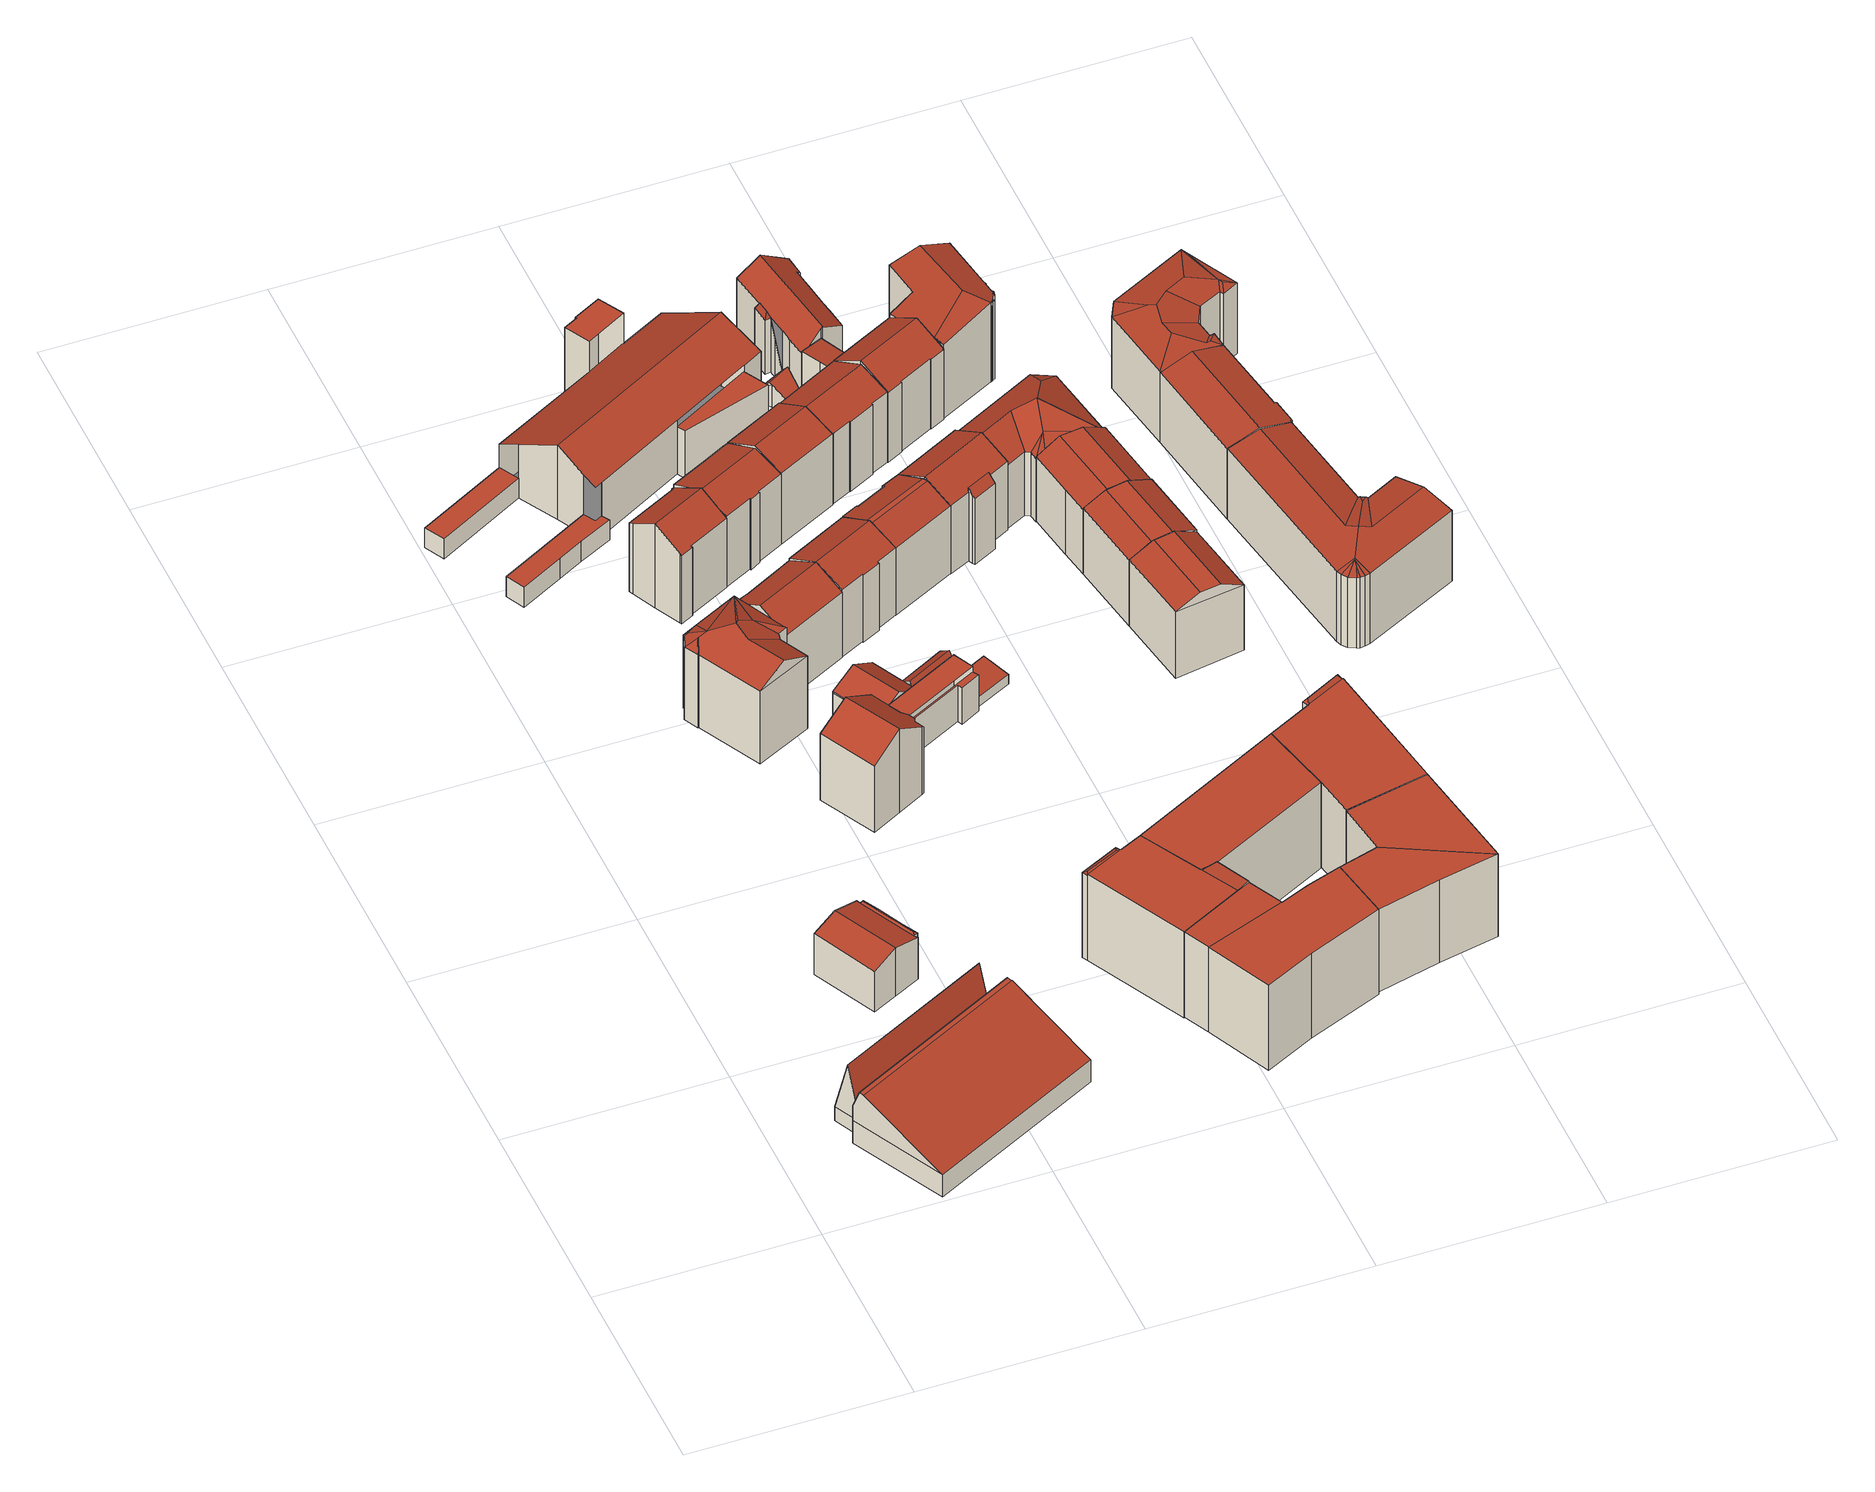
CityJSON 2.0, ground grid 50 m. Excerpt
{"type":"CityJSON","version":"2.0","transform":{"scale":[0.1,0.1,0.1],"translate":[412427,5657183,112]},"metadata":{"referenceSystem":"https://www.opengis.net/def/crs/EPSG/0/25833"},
"CityObjects":{
"building1":{"type":"Building","attributes":{"Dachtyp_tdc":"tdcFreeFormRoof","Gemeindeschluessel":14612000,"Dachneigung":75.67,"QualitaetDacherkennung":7,"Geometrietyp2DReferenz":"3000","measuredHeight":17.47,"function":"31001_3211","roofType":"5000"},"geometry":[{"type":"Solid","lod":"2","boundaries":[[[[0,1,2]],[[3,0,2,4]],[[3,4,5]],[[0,3,5,1]],[[6,7,8,9]],[[5,4,7,6]],[[4,2,8,7]],[[2,1,9,8]],[[1,5,6,9]]]],"semantics":{"surfaces":[{"type":"WallSurface"},{"type":"RoofSurface"},{"type":"GroundSurface"}],"values":[[0,1,0,1,2,0,0,0,0]]}}]},
"building2":{"type":"Building","attributes":{"Dachtyp_tdc":"tdcCutGableRoof","Gemeindeschluessel":14612000,"Dachneigung":22.42,"QualitaetDacherkennung":6,"Geometrietyp2DReferenz":"3000","measuredHeight":14.84,"function":"31001_3211","roofType":"9999"},"geometry":[{"type":"Solid","lod":"2","boundaries":[[[[10,11,12,13]],[[11,14,15,12]],[[14,16,17,15]],[[16,18,19,17]],[[18,20,21,19]],[[20,22,23,21]],[[22,10,13,23]],[[22,24,25,10]],[[26,27,28,29,30,31,32]],[[33,25,24,34,32,31]],[[11,30,29,14]],[[10,25,33,31,30,11]],[[14,29,28,16]],[[16,28,27,18]],[[18,27,26,20]],[[20,26,32,34,24,22]],[[13,12,15,17,19,21,23]]]],"semantics":{"surfaces":[{"type":"WallSurface"},{"type":"RoofSurface"},{"type":"GroundSurface"}],"values":[[0,0,0,0,0,0,0,1,1,1,0,0,0,0,0,0,2]]}}]},
"building3":{"type":"Building","attributes":{"Gemeindeschluessel":14612000,"Geometrietyp2DReferenz":"3000","function":"31001_9998","roofType":"9999"},"children":["building3-1","building3-2","building3-3"]},
"building3-1":{"type":"BuildingPart","attributes":{"Dachtyp_tdc":"tdcFreeFormRoof","Dachneigung":65.72,"QualitaetDacherkennung":31,"Geometrietyp2DReferenz":"3000","measuredHeight":9.68,"roofType":"5000"},"parents":["building3"],"geometry":[{"type":"MultiSurface","lod":"2","boundaries":[[[35,36,37,38]],[[36,39,40,37]],[[39,41,42,40]],[[41,43,44,42]],[[36,35,43,45]],[[43,41,45]],[[41,39,36,45]],[[44,38,37,40,42]]],"semantics":{"surfaces":[{"type":"WallSurface"},{"type":"RoofSurface"},{"type":"GroundSurface"}],"values":[0,0,0,0,1,1,1,2]}}]},
"building3-2":{"type":"BuildingPart","attributes":{"Dachtyp_tdc":"tdcFreeFormRoof","Dachneigung":43.24,"QualitaetDacherkennung":21,"Geometrietyp2DReferenz":"3000","measuredHeight":11.84,"roofType":"5000"},"parents":["building3"],"geometry":[{"type":"MultiSurface","lod":"2","boundaries":[[[46,44,43]],[[46,47,48,44]],[[47,49,50,48]],[[51,52,53,54]],[[52,55,38,53]],[[55,35,38]],[[52,51,56]],[[51,49,57,56]],[[49,47,57]],[[47,46,55,52,56,57]],[[44,48,50,54,53,38]]],"semantics":{"surfaces":[{"type":"WallSurface"},{"type":"RoofSurface"},{"type":"GroundSurface"}],"values":[0,0,0,0,0,0,1,1,1,1,2]}}]},
"building3-3":{"type":"BuildingPart","attributes":{"Dachtyp_tdc":"tdcGableRoof","Dachneigung":15.07,"QualitaetDacherkennung":24,"Geometrietyp2DReferenz":"3000","measuredHeight":13.14,"roofType":"3100"},"parents":["building3"],"geometry":[{"type":"MultiSurface","lod":"2","boundaries":[[[49,58,59,50]],[[58,60,61,59]],[[60,62,63,61]],[[62,64,65,63]],[[64,66,67,65]],[[66,68,69,67]],[[68,51,54,69]],[[66,64,62,60]],[[60,58,49,51,68,66]],[[50,59,61,63,65,67,69,54]]],"semantics":{"surfaces":[{"type":"WallSurface"},{"type":"RoofSurface"},{"type":"GroundSurface"}],"values":[0,0,0,0,0,0,0,1,1,2]}}]},
"building4":{"type":"Building","attributes":{"Dachtyp_tdc":"tdcFreeFormRoof","Gemeindeschluessel":14612000,"Dachneigung":26.67,"QualitaetDacherkennung":30,"Geometrietyp2DReferenz":"3000","measuredHeight":24.36,"function":"31001_9998","roofType":"5000"},"geometry":[{"type":"Solid","lod":"2","boundaries":[[[[70,71,72,73]],[[71,74,75,72]],[[74,76,77,75]],[[76,78,79,77]],[[78,80,81,79]],[[80,82,83,81]],[[82,84,85,83]],[[84,86,87,85]],[[86,88,89,87]],[[88,90,91,89]],[[90,92,93,91]],[[92,94,95,93]],[[94,96,97,95]],[[94,98,99]],[[94,100,98]],[[92,100,94]],[[92,101,100]],[[101,92,90]],[[101,90,88]],[[102,103,104,100,101,88,86]],[[102,86,84]],[[103,102,84,82]],[[104,103,82,80]],[[105,106,98,100,104,80,78]],[[105,78,76]],[[106,105,76,74]],[[107,99,98,106,74,71]],[[108,107,71,70]],[[94,107,108]],[[107,94,99]],[[97,109,73,72,75,77,79,81,83,85,87,89,91,93,95]],[[108,70,110]],[[96,108,110]],[[94,108,96]],[[96,110,109,97]],[[110,70,73,109]]]],"semantics":{"surfaces":[{"type":"WallSurface"},{"type":"RoofSurface"},{"type":"GroundSurface"}],"values":[[0,0,0,0,0,0,0,0,0,0,0,0,0,1,1,1,1,1,1,1,1,1,1,1,0,1,1,1,1,1,2,1,1,1,0,0]]}}]},
"building5":{"type":"Building","attributes":{"Dachtyp_tdc":"tdcGableRoof","Gemeindeschluessel":14612000,"Dachneigung":30.89,"QualitaetDacherkennung":75,"Geometrietyp2DReferenz":"3000","measuredHeight":23.15,"function":"31001_9998","roofType":"3100"},"geometry":[{"type":"Solid","lod":"2","boundaries":[[[[111,112,113,114]],[[112,115,116,113]],[[115,117,118,116]],[[117,119,120,118]],[[119,121,122,120]],[[121,123,124,122]],[[123,125,126,124]],[[125,127,128,126]],[[127,129,130,128]],[[129,131,132,130]],[[131,133,134,132]],[[133,111,114,134]],[[129,127,125,123,121,119,117]],[[117,115,112,111,133,131,129]],[[114,113,116,118,120,122,124,126,128,130,132,134]]]],"semantics":{"surfaces":[{"type":"WallSurface"},{"type":"RoofSurface"},{"type":"GroundSurface"}],"values":[[0,0,0,0,0,0,0,0,0,0,0,0,1,1,2]]}}]},
"building6":{"type":"Building","attributes":{"Gemeindeschluessel":14612000,"Geometrietyp2DReferenz":"3000","function":"31001_9998","roofType":"9999"},"children":["building6-1","building6-2","building6-3"]},
"building6-1":{"type":"BuildingPart","attributes":{"Dachtyp_tdc":"tdcPolyFlatRoof","Dachneigung":0,"QualitaetDacherkennung":60,"Geometrietyp2DReferenz":"3000","measuredHeight":11.49,"roofType":"1000"},"parents":["building6"],"geometry":[{"type":"MultiSurface","lod":"2","boundaries":[[[135,136,137,138]],[[136,139,140,137]],[[139,141,142,143,140]],[[144,145,146,147,148]],[[145,144,141,139,136,135]],[[138,137,140,143,147,146]]],"semantics":{"surfaces":[{"type":"WallSurface"},{"type":"RoofSurface"},{"type":"GroundSurface"}],"values":[0,0,0,0,1,2]}}]},
"building6-2":{"type":"BuildingPart","attributes":{"Dachtyp_tdc":"tdcGableRoof","Dachneigung":31.73,"QualitaetDacherkennung":62,"Geometrietyp2DReferenz":"3000","measuredHeight":22.86,"roofType":"3100"},"parents":["building6"],"geometry":[{"type":"MultiSurface","lod":"2","boundaries":[[[149,150,135,138,151]],[[152,153,154,146,145]],[[153,155,156,154]],[[155,157,158,156]],[[157,159,160,158]],[[159,161,162,160]],[[161,163,164,162]],[[163,165,166,164]],[[165,167,168,166]],[[167,169,170,168]],[[169,149,151,170]],[[165,163,161,159,157,155,153,152,150,149]],[[149,169,167,165]],[[151,138,146,154,156,158,160,162,164,166,168,170]]],"semantics":{"surfaces":[{"type":"WallSurface"},{"type":"RoofSurface"},{"type":"GroundSurface"}],"values":[0,0,0,0,0,0,0,0,0,0,0,1,1,2]}}]},
"building6-3":{"type":"BuildingPart","attributes":{"Dachtyp_tdc":"tdcPolyFlatRoof","Dachneigung":0,"QualitaetDacherkennung":7,"Geometrietyp2DReferenz":"3000","measuredHeight":9.96,"roofType":"1000"},"parents":["building6"],"geometry":[{"type":"MultiSurface","lod":"2","boundaries":[[[171,172,173,174]],[[172,148,147,173]],[[142,175,176,143]],[[175,177,178,176]],[[177,171,174,178]],[[177,175,142,148,172,171]],[[174,173,147,143,176,178]]],"semantics":{"surfaces":[{"type":"WallSurface"},{"type":"RoofSurface"},{"type":"GroundSurface"}],"values":[0,0,0,0,0,1,2]}}]},
"building7":{"type":"Building","attributes":{"Dachtyp_tdc":"tdcFreeFormRoof","Gemeindeschluessel":14612000,"Dachneigung":28.55,"QualitaetDacherkennung":81,"Geometrietyp2DReferenz":"3000","measuredHeight":21.68,"function":"31001_9998","roofType":"5000"},"geometry":[{"type":"Solid","lod":"2","boundaries":[[[[179,180,109,73]],[[180,181,97,109]],[[181,182,95,97]],[[182,183,184,95]],[[183,185,186,184]],[[185,187,188,186]],[[187,189,190,188]],[[189,191,192,190]],[[191,193,194,192]],[[193,179,73,194]],[[179,193,195,196,181,180]],[[191,189,187,185,183,182,196,195]],[[182,181,196]],[[193,191,195]],[[73,109,97,95,184,186,188,190,192,194]]]],"semantics":{"surfaces":[{"type":"WallSurface"},{"type":"RoofSurface"},{"type":"GroundSurface"}],"values":[[0,0,0,0,0,0,0,0,0,0,1,1,0,0,2]]}}]},
"building8":{"type":"Building","attributes":{"name":"Kleines Haus","Gemeindeschluessel":14612000,"Geometrietyp2DReferenz":"3000","function":"31001_3032","roofType":"9999"},"children":["building8-1","building8-2","building8-3","building8-4","building8-5"]},
"building8-1":{"type":"BuildingPart","attributes":{"Dachtyp_tdc":"tdcPolyFlatRoof","Dachneigung":0,"QualitaetDacherkennung":62,"Geometrietyp2DReferenz":"3000","measuredHeight":13.07,"roofType":"1000"},"parents":["building8"],"geometry":[{"type":"MultiSurface","lod":"2","boundaries":[[[197,198,199,200]],[[198,201,202,199]],[[201,203,204,202]],[[203,201,198,197,205]],[[206,200,199,202,204]]],"semantics":{"surfaces":[{"type":"WallSurface"},{"type":"RoofSurface"},{"type":"GroundSurface"}],"values":[0,0,0,1,2]}}]},
"building8-2":{"type":"BuildingPart","attributes":{"Dachtyp_tdc":"tdcPolyFlatRoof","Dachneigung":0,"QualitaetDacherkennung":24,"Geometrietyp2DReferenz":"3000","measuredHeight":20.27,"roofType":"1000"},"parents":["building8"],"geometry":[{"type":"MultiSurface","lod":"2","boundaries":[[[207,208,209]],[[210,211,212,213,214]],[[211,215,216,212]],[[215,217,218,216]],[[217,219,220,218]],[[219,207,209,220]],[[219,217,215,211,210,207]],[[209,213,212,216,218,220]]],"semantics":{"surfaces":[{"type":"WallSurface"},{"type":"RoofSurface"},{"type":"GroundSurface"}],"values":[0,0,0,0,0,0,1,2]}}]},
"building8-3":{"type":"BuildingPart","attributes":{"Dachtyp_tdc":"tdcGableRoof","Dachneigung":29.34,"QualitaetDacherkennung":44,"Geometrietyp2DReferenz":"3000","measuredHeight":20.35,"roofType":"3100"},"parents":["building8"],"geometry":[{"type":"MultiSurface","lod":"2","boundaries":[[[208,221,222,209]],[[221,223,224,222]],[[223,225,226,224]],[[225,227,228,226]],[[227,229,230,228]],[[229,231,197,200,230]],[[232,204,203]],[[232,233,234,204]],[[233,235,236,237,234]],[[238,239,240,241,242]],[[239,243,244,245,240]],[[246,214,213,247,248]],[[239,238,249,235,233,232,250,231,229,227,225]],[[225,223,221,208,214,246,243,239]],[[213,209,222,224,226,228,230,200,206,204,234,237,251,241,240,245,247]]],"semantics":{"surfaces":[{"type":"WallSurface"},{"type":"RoofSurface"},{"type":"GroundSurface"}],"values":[0,0,0,0,0,0,0,0,0,0,0,0,1,1,2]}}]},
"building8-4":{"type":"BuildingPart","attributes":{"Dachtyp_tdc":"tdcPolyFlatRoof","Dachneigung":0,"QualitaetDacherkennung":66,"Geometrietyp2DReferenz":"3000","measuredHeight":5.54,"roofType":"1000"},"parents":["building8"],"geometry":[{"type":"MultiSurface","lod":"2","boundaries":[[[252,242,241,253]],[[236,254,255,237]],[[254,256,257,255]],[[256,258,259,257]],[[258,260,261,259]],[[260,252,253,261]],[[260,258,256,254,236,262,242,252]],[[253,241,251,237,255,257,259,261]]],"semantics":{"surfaces":[{"type":"WallSurface"},{"type":"RoofSurface"},{"type":"GroundSurface"}],"values":[0,0,0,0,0,0,1,2]}}]},
"building8-5":{"type":"BuildingPart","attributes":{"Dachtyp_tdc":"tdcPolyFlatRoof","Dachneigung":0,"QualitaetDacherkennung":71,"Geometrietyp2DReferenz":"3000","measuredHeight":5.42,"roofType":"1000"},"parents":["building8"],"geometry":[{"type":"MultiSurface","lod":"2","boundaries":[[[244,263,264,245]],[[263,265,266,264]],[[265,248,247,266]],[[248,265,263,244]],[[245,264,266,247]]],"semantics":{"surfaces":[{"type":"WallSurface"},{"type":"RoofSurface"},{"type":"GroundSurface"}],"values":[0,0,0,1,2]}}]},
"building9":{"type":"Building","attributes":{"Gemeindeschluessel":14612000,"Geometrietyp2DReferenz":"3000","function":"31001_9998","roofType":"9999"},"children":["building9-1","building9-2","building9-3"]},
"building9-1":{"type":"BuildingPart","attributes":{"Dachtyp_tdc":"tdcPolyFlatRoof","Dachneigung":0,"QualitaetDacherkennung":53,"Geometrietyp2DReferenz":"3000","measuredHeight":23.61,"roofType":"1000"},"parents":["building9"],"geometry":[{"type":"MultiSurface","lod":"2","boundaries":[[[267,268,269,270,271]],[[272,273,274,275,276]],[[273,277,278,279,274]],[[280,267,271,281,282]],[[280,277,273,272,268,267]],[[271,270,275,274,279,281]]],"semantics":{"surfaces":[{"type":"WallSurface"},{"type":"RoofSurface"},{"type":"GroundSurface"}],"values":[0,0,0,0,1,2]}}]},
"building9-2":{"type":"BuildingPart","attributes":{"Dachtyp_tdc":"tdcFreeFormRoof","Dachneigung":12.56,"QualitaetDacherkennung":23,"Geometrietyp2DReferenz":"3000","measuredHeight":23.43,"roofType":"5000"},"parents":["building9"],"geometry":[{"type":"MultiSurface","lod":"2","boundaries":[[[278,283,284,279]],[[283,285,286,284]],[[285,282,281,286]],[[287,282,285]],[[288,287,285,283]],[[288,283,278]],[[287,288,278,282]],[[279,284,286,281]]],"semantics":{"surfaces":[{"type":"WallSurface"},{"type":"RoofSurface"},{"type":"GroundSurface"}],"values":[0,0,0,1,1,1,1,2]}}]},
"building9-3":{"type":"BuildingPart","attributes":{"Dachtyp_tdc":"tdcPolyFlatRoof","Dachneigung":7.86,"QualitaetDacherkennung":73,"Geometrietyp2DReferenz":"3000","measuredHeight":24,"roofType":"2100"},"parents":["building9"],"geometry":[{"type":"MultiSurface","lod":"2","boundaries":[[[289,276,275,290]],[[269,291,292,270]],[[291,289,290,292]],[[291,269,276,289]],[[290,275,270,292]]],"semantics":{"surfaces":[{"type":"WallSurface"},{"type":"RoofSurface"},{"type":"GroundSurface"}],"values":[0,0,0,1,2]}}]},
"building10":{"type":"Building","attributes":{"Gemeindeschluessel":14612000,"Geometrietyp2DReferenz":"3000","function":"31001_9998","roofType":"9999"},"children":["building10-1","building10-2"]},
"building10-1":{"type":"BuildingPart","attributes":{"Dachtyp_tdc":"tdcGableRoof","Dachneigung":26.83,"QualitaetDacherkennung":42,"Geometrietyp2DReferenz":"3000","measuredHeight":11.86,"roofType":"3100"},"parents":["building10"],"geometry":[{"type":"MultiSurface","lod":"2","boundaries":[[[293,294,295,296]],[[294,297,298,299,300,295]],[[301,302,303,304,305]],[[302,293,296,303]],[[306,307,308,309]],[[297,294,308,307,301,310,311]],[[293,309,308,294]],[[302,306,309,293]],[[301,307,306,302]],[[296,295,300,304,303]]],"semantics":{"surfaces":[{"type":"WallSurface"},{"type":"RoofSurface"},{"type":"GroundSurface"}],"values":[0,0,0,0,1,1,0,0,0,2]}}]},
"building10-2":{"type":"BuildingPart","attributes":{"Dachtyp_tdc":"tdcGableRoof","Dachneigung":61.76,"QualitaetDacherkennung":14,"Geometrietyp2DReferenz":"3000","measuredHeight":9.52,"roofType":"3100"},"parents":["building10"],"geometry":[{"type":"MultiSurface","lod":"2","boundaries":[[[299,298,312,313]],[[314,315,316,304,300]],[[313,317,315,314]],[[317,318,316,315]],[[318,305,304,316]],[[299,313,314,300]],[[298,311,319,320,312]],[[318,317,320,319,310,305]],[[313,312,320,317]]],"semantics":{"surfaces":[{"type":"WallSurface"},{"type":"GroundSurface"},{"type":"RoofSurface"}],"values":[0,1,0,0,0,0,2,2,0]}}]},
"building11":{"type":"Building","attributes":{"Dachtyp_tdc":"tdcGableRoof","Gemeindeschluessel":14612000,"Dachneigung":22.5,"QualitaetDacherkennung":68,"Geometrietyp2DReferenz":"3000","measuredHeight":22.38,"function":"31001_9998","roofType":"3100"},"geometry":[{"type":"Solid","lod":"2","boundaries":[[[[321,322,323,324]],[[322,325,326,323]],[[325,327,328,326]],[[327,329,330,328]],[[329,331,332,330]],[[331,333,334,332]],[[333,335,336,334]],[[335,337,338,336]],[[337,339,340,338]],[[339,341,342,340]],[[341,343,344,342]],[[343,321,324,344]],[[339,337,335,333,331,329]],[[329,327,325,322,321,343,341,339]],[[324,323,326,328,330,332,334,336,338,340,342,344]]]],"semantics":{"surfaces":[{"type":"WallSurface"},{"type":"RoofSurface"},{"type":"GroundSurface"}],"values":[[0,0,0,0,0,0,0,0,0,0,0,0,1,1,2]]}}]},
"building12":{"type":"Building","attributes":{"name":"Atrium am Rosengarten","Gemeindeschluessel":14612000,"Geometrietyp2DReferenz":"3000","function":"31001_9998","roofType":"9999"},"children":["building12-1","building12-2"]},
"building12-1":{"type":"BuildingPart","attributes":{"Dachtyp_tdc":"tdcPolyFlatRoof","Dachneigung":0,"QualitaetDacherkennung":53,"Geometrietyp2DReferenz":"3000","measuredHeight":23.35,"roofType":"1000"},"parents":["building12"],"geometry":[{"type":"MultiSurface","lod":"2","boundaries":[[[345,346,347,348]],[[346,349,350,347]],[[349,351,352,350]],[[351,353,354,352]],[[353,355,356,354]],[[355,357,358,356]],[[355,353,351,349,346,345,357]],[[358,348,347,350,352,354,356]]],"semantics":{"surfaces":[{"type":"WallSurface"},{"type":"RoofSurface"},{"type":"GroundSurface"}],"values":[0,0,0,0,0,0,1,2]}}]},
"building12-2":{"type":"BuildingPart","attributes":{"Dachtyp_tdc":"tdcPolyFlatRoof","Dachneigung":0,"QualitaetDacherkennung":66,"Geometrietyp2DReferenz":"3000","measuredHeight":23.41,"roofType":"1000"},"parents":["building12"],"geometry":[{"type":"MultiSurface","lod":"2","boundaries":[[[359,360,345,348,361]],[[362,273,363,358,357]],[[273,359,361,363]],[[273,362,360,359]],[[361,348,358,363]]],"semantics":{"surfaces":[{"type":"WallSurface"},{"type":"RoofSurface"},{"type":"GroundSurface"}],"values":[0,0,0,1,2]}}]},
"building13":{"type":"Building","attributes":{"Dachtyp_tdc":"tdcGableRoof","Gemeindeschluessel":14612000,"Dachneigung":25.67,"QualitaetDacherkennung":68,"Geometrietyp2DReferenz":"3000","measuredHeight":21.8,"function":"31001_9998","roofType":"3100"},"geometry":[{"type":"Solid","lod":"2","boundaries":[[[[364,365,366,367]],[[365,368,369,366]],[[368,370,371,369]],[[370,372,373,371]],[[372,374,375,373]],[[374,376,377,375]],[[376,378,379,377]],[[378,380,381,379]],[[380,382,383,381]],[[382,364,367,383]],[[378,376,374,372]],[[372,370,368,365,364,382,380,378]],[[367,366,369,371,373,375,377,379,381,383]]]],"semantics":{"surfaces":[{"type":"WallSurface"},{"type":"RoofSurface"},{"type":"GroundSurface"}],"values":[[0,0,0,0,0,0,0,0,0,0,1,1,2]]}}]},
"building14":{"type":"Building","attributes":{"Dachtyp_tdc":"tdcPolyFlatRoof","Gemeindeschluessel":14612000,"Dachneigung":8.17,"QualitaetDacherkennung":70,"Geometrietyp2DReferenz":"3000","measuredHeight":3.59,"function":"31001_9998","roofType":"2100"},"geometry":[{"type":"Solid","lod":"2","boundaries":[[[[384,385,386,387]],[[385,388,389,386]],[[388,390,391,389]],[[390,392,393,391]],[[392,384,387,393]],[[392,390,388,385,384]],[[387,386,389,391,393]]]],"semantics":{"surfaces":[{"type":"WallSurface"},{"type":"RoofSurface"},{"type":"GroundSurface"}],"values":[[0,0,0,0,0,1,2]]}}]},
"building15":{"type":"Building","attributes":{"Dachtyp_tdc":"tdcGableRoof","Gemeindeschluessel":14612000,"Dachneigung":25.13,"QualitaetDacherkennung":70,"Geometrietyp2DReferenz":"3000","measuredHeight":22.8,"function":"31001_9998","roofType":"3100"},"geometry":[{"type":"Solid","lod":"2","boundaries":[[[[394,395,396,397]],[[395,398,399,396]],[[398,400,401,399]],[[400,394,397,401]],[[398,395,402]],[[394,400,403]],[[395,394,403,402]],[[400,398,402,403]],[[397,396,399,401]]]],"semantics":{"surfaces":[{"type":"WallSurface"},{"type":"RoofSurface"},{"type":"GroundSurface"}],"values":[[0,0,0,0,0,0,1,1,2]]}}]},
"building16":{"type":"Building","attributes":{"Dachtyp_tdc":"tdcPolyFlatRoof","Gemeindeschluessel":14612000,"Dachneigung":0,"QualitaetDacherkennung":71,"Geometrietyp2DReferenz":"3000","measuredHeight":23.59,"function":"31001_9998","roofType":"1000"},"geometry":[{"type":"Solid","lod":"2","boundaries":[[[[268,267,404,405]],[[267,406,407,404]],[[406,408,409,407]],[[408,410,411,409]],[[410,268,405,411]],[[410,408,406,267,268]],[[405,404,407,409,411]]]],"semantics":{"surfaces":[{"type":"WallSurface"},{"type":"RoofSurface"},{"type":"GroundSurface"}],"values":[[0,0,0,0,0,1,2]]}}]},
"building17":{"type":"Building","attributes":{"Dachtyp_tdc":"tdcCutGableRoof","Gemeindeschluessel":14612000,"Dachneigung":24.35,"QualitaetDacherkennung":72,"Geometrietyp2DReferenz":"3000","measuredHeight":21.46,"function":"31001_9998","roofType":"9999"},"geometry":[{"type":"Solid","lod":"2","boundaries":[[[[412,413,414,415]],[[413,416,417,414]],[[416,418,419,417]],[[418,420,421,419]],[[420,422,423,421]],[[422,424,425,423]],[[424,426,427,425]],[[428,429,426,424]],[[422,420,418,416,413,412,430,431]],[[424,422,431,428]],[[427,432,433,434,435,415,414,417,419,421,423,425]],[[430,412,415,435]],[[426,429,432,427]],[[429,428,433,432]],[[428,431,434,433]],[[431,430,435,434]]]],"semantics":{"surfaces":[{"type":"WallSurface"},{"type":"RoofSurface"},{"type":"GroundSurface"}],"values":[[0,0,0,0,0,0,0,1,1,1,2,0,0,0,0,0]]}}]},
"building18":{"type":"Building","attributes":{"Dachtyp_tdc":"tdcGableRoof","Gemeindeschluessel":14612000,"Dachneigung":25.94,"QualitaetDacherkennung":81,"Geometrietyp2DReferenz":"3000","measuredHeight":22.63,"function":"31001_9998","roofType":"3100"},"geometry":[{"type":"Solid","lod":"2","boundaries":[[[[436,437,438,439]],[[437,440,441,438]],[[440,442,443,441]],[[442,444,445,443]],[[444,446,447,445]],[[446,448,449,447]],[[448,450,451,449]],[[450,452,453,451]],[[452,454,455,453]],[[454,456,457,455]],[[456,436,439,457]],[[452,450,448,446]],[[446,444,442,440,437,436,456,454,452]],[[439,438,441,443,445,447,449,451,453,455,457]]]],"semantics":{"surfaces":[{"type":"WallSurface"},{"type":"RoofSurface"},{"type":"GroundSurface"}],"values":[[0,0,0,0,0,0,0,0,0,0,0,1,1,2]]}}]},
"building19":{"type":"Building","attributes":{"Dachtyp_tdc":"tdcFreeFormRoof","Gemeindeschluessel":14612000,"Dachneigung":29.5,"QualitaetDacherkennung":12,"Geometrietyp2DReferenz":"3000","measuredHeight":6.54,"function":"31001_9998","roofType":"5000"},"geometry":[{"type":"Solid","lod":"2","boundaries":[[[[458,459,460,461]],[[459,462,463,460]],[[462,464,465,463]],[[464,466,467,465]],[[466,468,469,467]],[[468,470,471,469]],[[470,472,473,471]],[[472,474,475,473]],[[474,458,461,475]],[[458,474,472,476,477,462,459]],[[476,470,468,466,464,477]],[[464,462,477]],[[472,470,476]],[[461,460,463,465,467,469,471,473,475]]]],"semantics":{"surfaces":[{"type":"WallSurface"},{"type":"RoofSurface"},{"type":"GroundSurface"}],"values":[[0,0,0,0,0,0,0,0,0,1,1,0,0,2]]}}]},
"building20":{"type":"Building","attributes":{"name":"Stadtbezirksamt Neustadt","Dachtyp_tdc":"tdcPolyFlatRoof","Gemeindeschluessel":14612000,"Dachneigung":0,"QualitaetDacherkennung":52,"Geometrietyp2DReferenz":"3000","measuredHeight":22.73,"function":"31001_3012","roofType":"1000"},"geometry":[{"type":"Solid","lod":"2","boundaries":[[[[351,349,478,479]],[[349,480,481,478]],[[480,482,483,481]],[[482,484,485,483]],[[484,351,479,485]],[[484,482,480,349,351]],[[479,478,481,483,485]]]],"semantics":{"surfaces":[{"type":"WallSurface"},{"type":"RoofSurface"},{"type":"GroundSurface"}],"values":[[0,0,0,0,0,1,2]]}}]},
"building21":{"type":"Building","attributes":{"Gemeindeschluessel":14612000,"Geometrietyp2DReferenz":"3000","function":"31001_9998","roofType":"9999"},"children":["building21-1","building21-2"]},
"building21-1":{"type":"BuildingPart","attributes":{"Dachtyp_tdc":"tdcGableRoof","Dachneigung":26.46,"QualitaetDacherkennung":77,"Geometrietyp2DReferenz":"3000","measuredHeight":22.33,"roofType":"3100"},"parents":["building21"],"geometry":[{"type":"MultiSurface","lod":"2","boundaries":[[[486,487,488,489]],[[487,490,491,488]],[[490,492,493,491]],[[492,420,494,493]],[[420,495,496,494]],[[495,497,498,496]],[[497,499,500,498]],[[499,501,502,500]],[[501,503,504,502]],[[497,495,420,492]],[[492,490,487,486,503,501,499,497]],[[504,489,488,491,493,494,496,498,500,502]]],"semantics":{"surfaces":[{"type":"WallSurface"},{"type":"RoofSurface"},{"type":"GroundSurface"}],"values":[0,0,0,0,0,0,0,0,0,1,1,2]}}]},
"building21-2":{"type":"BuildingPart","attributes":{"Dachtyp_tdc":"tdcPolyFlatRoof","Dachneigung":47.65,"QualitaetDacherkennung":32,"Geometrietyp2DReferenz":"3000","measuredHeight":19.93,"roofType":"2100"},"parents":["building21"],"geometry":[{"type":"MultiSurface","lod":"2","boundaries":[[[505,506,507,504,503]],[[506,508,509,507]],[[508,510,511,509]],[[510,512,488,511]],[[512,513,486,489,488]],[[512,510,508,506,505,513]],[[489,504,507,509,511,488]]],"semantics":{"surfaces":[{"type":"WallSurface"},{"type":"RoofSurface"},{"type":"GroundSurface"}],"values":[0,0,0,0,0,1,2]}}]},
"building22":{"type":"Building","attributes":{"Dachtyp_tdc":"tdcPolyFlatRoof","Gemeindeschluessel":14612000,"Dachneigung":4.23,"QualitaetDacherkennung":62,"Geometrietyp2DReferenz":"3000","measuredHeight":16.39,"function":"31001_9998","roofType":"2100"},"geometry":[{"type":"Solid","lod":"2","boundaries":[[[[514,515,516,517]],[[515,518,519,516]],[[518,520,521,519]],[[520,522,523,521]],[[522,524,525,523]],[[524,514,517,525]],[[524,522,520,518,515,514]],[[517,516,519,521,523,525]]]],"semantics":{"surfaces":[{"type":"WallSurface"},{"type":"RoofSurface"},{"type":"GroundSurface"}],"values":[[0,0,0,0,0,0,1,2]]}}]},
"building23":{"type":"Building","attributes":{"name":"Bürgerbüro Neustadt","Dachtyp_tdc":"tdcPolyFlatRoof","Gemeindeschluessel":14612000,"Dachneigung":0,"QualitaetDacherkennung":66,"Geometrietyp2DReferenz":"3000","measuredHeight":22.6,"function":"31001_3010","roofType":"1000"},"geometry":[{"type":"Solid","lod":"2","boundaries":[[[[526,482,527,528]],[[482,480,529,527]],[[480,530,531,529]],[[530,526,528,531]],[[530,480,482,526]],[[528,527,529,531]]]],"semantics":{"surfaces":[{"type":"WallSurface"},{"type":"RoofSurface"},{"type":"GroundSurface"}],"values":[[0,0,0,0,1,2]]}}]},
"building24":{"type":"Building","attributes":{"Gemeindeschluessel":14612000,"Geometrietyp2DReferenz":"3000","function":"31001_9998","roofType":"9999"},"children":["building24-1","building24-2"]},
"building24-1":{"type":"BuildingPart","attributes":{"Dachtyp_tdc":"tdcGableRoof","Dachneigung":34.41,"QualitaetDacherkennung":76,"Geometrietyp2DReferenz":"3000","measuredHeight":18.8,"roofType":"3100"},"parents":["building24"],"geometry":[{"type":"MultiSurface","lod":"2","boundaries":[[[532,533,534,535]],[[533,536,537,534]],[[536,538,539,537]],[[538,540,541,539]],[[540,542,543,541]],[[542,544,543]],[[544,545,521,543]],[[545,546,519,521]],[[546,547,548,519]],[[547,549,550,548]],[[549,551,550]],[[552,553,554]],[[552,555,556,553]],[[555,557,558,556]],[[557,559,560,558]],[[559,561,562,560]],[[561,532,535,562]],[[557,555,552,549,547,546,545,544]],[[544,542,540,538,536,533,532,561,559,557]],[[535,534,537,539,541,543,521,519,548,550,563,553,556,558,560,562]]],"semantics":{"surfaces":[{"type":"WallSurface"},{"type":"RoofSurface"},{"type":"GroundSurface"}],"values":[0,0,0,0,0,0,0,0,0,0,0,0,0,0,0,0,0,1,1,2]}}]},
"building24-2":{"type":"BuildingPart","attributes":{"Dachtyp_tdc":"tdcFreeFormRoof","Dachneigung":68.38,"QualitaetDacherkennung":28,"Geometrietyp2DReferenz":"3000","measuredHeight":16.55,"roofType":"5000"},"parents":["building24"],"geometry":[{"type":"MultiSurface","lod":"2","boundaries":[[[551,564,565,550]],[[564,566,567,565]],[[566,568,563,567]],[[568,569,570,563]],[[569,571,572,570]],[[571,554,553,572]],[[554,571,573]],[[571,569,574,573]],[[569,568,566,564,551,568,574]],[[568,554,573,574]],[[565,567,563,570,572,553,563,550]]],"semantics":{"surfaces":[{"type":"WallSurface"},{"type":"RoofSurface"},{"type":"GroundSurface"}],"values":[0,0,0,0,0,0,1,1,1,1,2]}}]},
"building25":{"type":"Building","attributes":{"Gemeindeschluessel":14612000,"Geometrietyp2DReferenz":"3000","function":"31001_9998","roofType":"9999"},"children":["building25-1","building25-2"]},
"building25-1":{"type":"BuildingPart","attributes":{"Dachtyp_tdc":"tdcFreeFormRoof","Dachneigung":45.66,"QualitaetDacherkennung":12,"Geometrietyp2DReferenz":"3000","measuredHeight":23.84,"roofType":"5000"},"parents":["building25"],"geometry":[{"type":"MultiSurface","lod":"2","boundaries":[[[575,576,577,578]],[[576,579,580,577]],[[579,581,582,580]],[[583,581,579]],[[584,583,579,576]],[[584,576,575]],[[583,584,575,581]],[[578,577,580,582]]],"semantics":{"surfaces":[{"type":"WallSurface"},{"type":"RoofSurface"},{"type":"GroundSurface"}],"values":[0,0,0,1,1,1,1,2]}}]},
"building25-2":{"type":"BuildingPart","attributes":{"Dachtyp_tdc":"tdcPolyFlatRoof","Dachneigung":0,"QualitaetDacherkennung":66,"Geometrietyp2DReferenz":"3000","measuredHeight":23.23,"roofType":"1000"},"parents":["building25"],"geometry":[{"type":"MultiSurface","lod":"2","boundaries":[[[585,408,586,587]],[[408,406,588,586]],[[406,589,575,578,588]],[[590,591,592,582,581]],[[591,585,587,592]],[[591,590,589,406,408,585]],[[587,586,588,578,582,592]]],"semantics":{"surfaces":[{"type":"WallSurface"},{"type":"RoofSurface"},{"type":"GroundSurface"}],"values":[0,0,0,0,0,1,2]}}]},
"building26":{"type":"Building","attributes":{"Dachtyp_tdc":"tdcGableRoof","Gemeindeschluessel":14612000,"Dachneigung":30.33,"QualitaetDacherkennung":79,"Geometrietyp2DReferenz":"3000","measuredHeight":23.39,"function":"31001_9998","roofType":"3100"},"geometry":[{"type":"Solid","lod":"2","boundaries":[[[[593,594,595,596]],[[594,597,598,595]],[[597,599,600,598]],[[599,601,602,600]],[[601,603,604,602]],[[603,605,606,604]],[[605,607,608,606]],[[607,609,610,608]],[[609,611,612,610]],[[611,454,455,612]],[[454,613,614,455]],[[613,615,451,614]],[[615,616,617,451]],[[616,593,596,617]],[[613,454,611,609,607,605,603,601,599,597,594]],[[594,593,616,615,613]],[[596,595,598,600,602,604,606,608,610,612,455,614,451,617]]]],"semantics":{"surfaces":[{"type":"WallSurface"},{"type":"RoofSurface"},{"type":"GroundSurface"}],"values":[[0,0,0,0,0,0,0,0,0,0,0,0,0,0,1,1,2]]}}]},
"building27":{"type":"Building","attributes":{"Dachtyp_tdc":"tdcCutGableRoof","Gemeindeschluessel":14612000,"Dachneigung":23.87,"QualitaetDacherkennung":49,"Geometrietyp2DReferenz":"3000","measuredHeight":20.79,"function":"31001_9998","roofType":"9999"},"geometry":[{"type":"Solid","lod":"2","boundaries":[[[[618,619,620,621]],[[619,622,623,620]],[[622,624,625,623]],[[624,618,621,625]],[[619,618,626,627]],[[622,619,627,628]],[[624,622,628,629]],[[618,624,629,626]],[[628,627,626,629]],[[621,620,623,625]]]],"semantics":{"surfaces":[{"type":"WallSurface"},{"type":"RoofSurface"},{"type":"GroundSurface"}],"values":[[0,0,0,0,1,0,1,0,1,2]]}}]},
"building28":{"type":"Building","attributes":{"Dachtyp_tdc":"tdcCutGableRoof","Gemeindeschluessel":14612000,"Dachneigung":22.98,"QualitaetDacherkennung":51,"Geometrietyp2DReferenz":"3000","measuredHeight":20.8,"function":"31001_9998","roofType":"9999"},"geometry":[{"type":"Solid","lod":"2","boundaries":[[[[630,631,632,625]],[[631,633,634,632]],[[633,635,621,634]],[[635,630,625,621]],[[631,630,636,637]],[[633,631,637,638]],[[635,633,638,639]],[[630,635,639,636]],[[638,637,636,639]],[[625,632,634,621]]]],"semantics":{"surfaces":[{"type":"WallSurface"},{"type":"RoofSurface"},{"type":"GroundSurface"}],"values":[[0,0,0,0,1,0,1,0,1,2]]}}]},
"building29":{"type":"Building","attributes":{"Dachtyp_tdc":"tdcFreeFormRoof","Gemeindeschluessel":14612000,"Dachneigung":30.74,"QualitaetDacherkennung":11,"Geometrietyp2DReferenz":"3000","measuredHeight":23.3,"function":"31001_9998","roofType":"5000"},"geometry":[{"type":"Solid","lod":"2","boundaries":[[[[640,641,642,643]],[[641,644,645,642]],[[644,646,647,645]],[[646,648,649,647]],[[648,650,651,649]],[[650,652,653,651]],[[652,654,655,653]],[[654,656,657,655]],[[656,640,643,657]],[[658,654,659]],[[660,654,658]],[[660,656,654]],[[656,660,640]],[[661,659,654,652]],[[661,652,650]],[[662,663,658,659,661,650,648]],[[662,648,646]],[[663,662,646,644]],[[660,658,663,644,641]],[[660,641,640]],[[643,642,645,647,649,651,653,655,657]]]],"semantics":{"surfaces":[{"type":"WallSurface"},{"type":"RoofSurface"},{"type":"GroundSurface"}],"values":[[0,0,0,0,0,0,0,0,0,1,1,1,1,1,1,1,0,1,1,1,2]]}}]},
"building30":{"type":"Building","attributes":{"Dachtyp_tdc":"tdcFreeFormRoof","Gemeindeschluessel":14612000,"Dachneigung":30.25,"QualitaetDacherkennung":51,"Geometrietyp2DReferenz":"3000","measuredHeight":20.72,"function":"31001_9998","roofType":"5000"},"geometry":[{"type":"Solid","lod":"2","boundaries":[[[[664,665,666,667]],[[665,668,669,666]],[[668,670,671,669]],[[670,672,673,671]],[[672,674,675,673]],[[674,676,634,675]],[[676,677,678,634]],[[677,679,680,678]],[[679,681,632,680]],[[681,664,667,632]],[[682,683,684,685]],[[681,686,687,688,665,664]],[[689,685,684,690,687,686]],[[670,687,690,672]],[[672,690,684,683,674]],[[677,689,686,679]],[[676,682,685,689,677]],[[668,688,687,670]],[[665,688,668]],[[679,686,681]],[[674,683,682,676]],[[667,666,669,671,673,675,634,678,680,632]]]],"semantics":{"surfaces":[{"type":"WallSurface"},{"type":"RoofSurface"},{"type":"GroundSurface"}],"values":[[0,0,0,0,0,0,0,0,0,0,1,1,1,0,0,0,0,0,0,0,0,2]]}}]},
"building31":{"type":"Building","attributes":{"Dachtyp_tdc":"tdcFreeFormRoof","Gemeindeschluessel":14612000,"Dachneigung":12.66,"QualitaetDacherkennung":34,"Geometrietyp2DReferenz":"3000","measuredHeight":23.34,"function":"31001_9998","roofType":"5000"},"geometry":[{"type":"Solid","lod":"2","boundaries":[[[[691,692,693,694]],[[692,695,696,693]],[[695,697,698,696]],[[697,699,700,698]],[[699,701,702,700]],[[701,703,704,702]],[[703,705,706,704]],[[705,707,708,706]],[[707,709,710,708]],[[709,711,712,710]],[[711,713,714,712]],[[713,715,716,714]],[[715,717,718,716]],[[717,719,720,718]],[[719,721,722,720]],[[721,723,724,722]],[[723,725,726,724]],[[725,727,728,726]],[[727,729,730,728]],[[729,731,732,730]],[[731,733,734,732]],[[733,735,736,734]],[[735,737,598,736]],[[737,738,596,598]],[[738,739,740,596]],[[739,691,694,740]],[[735,733,741,742,743,737]],[[721,719,717,715,713,711,709,707,705,703,701,699,697,695,692,744,742,741,731,729,727,725,723]],[[744,691,739,738,743,742]],[[733,731,741]],[[738,737,743]],[[692,691,744]],[[694,693,696,698,700,702,704,706,708,710,712,714,716,718,720,722,724,726,728,730,732,734,736,598,596,740]]]],"semantics":{"surfaces":[{"type":"WallSurface"},{"type":"RoofSurface"},{"type":"GroundSurface"}],"values":[[0,0,0,0,0,0,0,0,0,0,0,0,0,0,0,0,0,0,0,0,0,0,0,0,0,0,1,1,1,0,0,0,2]]}}]},
"building32":{"type":"Building","attributes":{"Dachtyp_tdc":"tdcFreeFormRoof","Gemeindeschluessel":14612000,"Dachneigung":15.14,"QualitaetDacherkennung":77,"Geometrietyp2DReferenz":"3000","measuredHeight":21.32,"function":"31001_9998","roofType":"5000"},"geometry":[{"type":"Solid","lod":"2","boundaries":[[[[745,746,747,748]],[[746,749,750,747]],[[749,751,752,750]],[[751,753,754,752]],[[753,755,756,754]],[[755,757,758,756]],[[757,759,760,758]],[[759,761,762,760]],[[761,745,748,762]],[[757,763,764,761,759]],[[749,746,745,764,763,755,753,751]],[[745,761,764]],[[757,755,763]],[[748,747,750,752,754,756,758,760,762]]]],"semantics":{"surfaces":[{"type":"WallSurface"},{"type":"RoofSurface"},{"type":"GroundSurface"}],"values":[[0,0,0,0,0,0,0,0,0,1,1,0,0,2]]}}]},
"building33":{"type":"Building","attributes":{"Dachtyp_tdc":"tdcFreeFormRoof","Gemeindeschluessel":14612000,"Dachneigung":13.2,"QualitaetDacherkennung":61,"Geometrietyp2DReferenz":"3000","measuredHeight":21.51,"function":"31001_9998","roofType":"5000"},"geometry":[{"type":"Solid","lod":"2","boundaries":[[[[755,765,766,756]],[[765,767,768,766]],[[767,769,770,768]],[[769,771,772,770]],[[771,773,774,772]],[[773,775,776,774]],[[775,777,778,776]],[[777,779,780,778]],[[779,781,782,780]],[[781,783,784,782]],[[783,785,786,784]],[[785,787,788,786]],[[787,789,790,788]],[[789,791,758,790]],[[791,755,756,758]],[[792,793,794,795,791,789]],[[796,797,792,789,787]],[[796,787,785]],[[798,799,797,796,785,783]],[[798,783,781]],[[799,798,781,779]],[[792,797,799,779,777]],[[800,801,802,793,792,777,775]],[[800,775,773]],[[801,800,773,771]],[[803,802,801,771,769]],[[803,769,767]],[[794,793,802,803,767,765]],[[795,794,765,755]],[[795,755,791]],[[756,766,768,770,772,774,776,778,780,782,784,786,788,790,758]]]],"semantics":{"surfaces":[{"type":"WallSurface"},{"type":"RoofSurface"},{"type":"GroundSurface"}],"values":[[0,0,0,0,0,0,0,0,0,0,0,0,0,0,0,1,1,1,1,1,1,1,1,0,1,1,1,1,1,0,2]]}}]},
"building34":{"type":"Building","attributes":{"Dachtyp_tdc":"tdcFreeFormRoof","Gemeindeschluessel":14612000,"Dachneigung":13.42,"QualitaetDacherkennung":60,"Geometrietyp2DReferenz":"3000","measuredHeight":21.37,"function":"31001_9998","roofType":"5000"},"geometry":[{"type":"Solid","lod":"2","boundaries":[[[[804,805,806,760]],[[805,807,808,806]],[[807,809,810,808]],[[809,811,812,810]],[[811,813,814,812]],[[813,815,816,814]],[[815,817,818,816]],[[817,819,820,818]],[[819,821,822,820]],[[821,823,824,822]],[[823,825,826,824]],[[825,827,748,826]],[[827,828,762,748]],[[828,804,760,762]],[[829,830,831,832,828,827]],[[829,827,825]],[[830,829,825,823]],[[833,831,830,823,821]],[[834,835,833,821,819]],[[836,837,834,819,817]],[[838,836,817,815]],[[838,815,813]],[[813,836,838]],[[811,836,813]],[[809,836,811]],[[836,809,837]],[[839,835,834,837,809,807]],[[839,807,805]],[[832,831,833,835,839,805,804]],[[832,804,828]],[[760,806,808,810,812,814,816,818,820,822,824,826,748,762]]]],"semantics":{"surfaces":[{"type":"WallSurface"},{"type":"RoofSurface"},{"type":"GroundSurface"}],"values":[[0,0,0,0,0,0,0,0,0,0,0,0,0,0,1,1,1,1,1,1,1,1,1,1,1,1,1,1,1,1,2]]}}]}
},
"vertices":[
[519,446,182],[535,415,46],[504,476,46],[162,265,182],[146,296,46],[177,234,46],[177,234,7],[146,296,7],[504,476,7],[535,415,7],
[265,7,67],[156,223,67],[156,223,6],[265,7,6],[177,234,67],[177,234,6],[279,286,67],[279,286,6],[535,415,67],[535,415,6],[558,427,67],[558,427,6],[667,211,67],[667,211,6],[572,400,155],[169,196,155],[558,427,108],[535,415,108],[279,286,108],[177,234,108],[156,223,108],[164,207,155],[566,411,155],[167,202,155],[569,405,155],
[414,737,80],[421,740,98],[421,740,1],[414,737,1],[428,744,80],[428,744,1],[460,682,80],[460,682,1],[445,674,80],[445,674,1],[449,685,98],
[445,674,115],[463,640,115],[463,640,1],[454,635,115],[454,635,1],[389,765,115],[397,770,115],[397,770,1],[389,765,1],[414,737,115],[395,763,119],[456,642,119],
[459,627,115],[459,627,1],[399,597,133],[399,597,1],[342,569,112],[342,569,1],[270,718,113],[270,718,1],[326,745,133],[326,745,1],[385,774,115],[385,774,1],
[517,1484,205],[495,1473,205],[495,1473,5],[517,1484,5],[492,1457,205],[492,1457,5],[525,1391,205],[525,1391,5],[398,1329,205],[398,1329,5],[323,1475,205],[323,1475,5],[322,1475,205],[322,1475,5],[305,1508,205],[305,1508,5],[307,1508,205],[307,1508,5],[318,1538,205],[318,1538,5],[316,1541,205],[316,1541,5],[351,1559,205],[351,1559,5],[454,1610,205],[454,1610,5],[512,1492,205],[512,1492,5],[411,1492,248],[417,1500,246],[356,1511,228],[326,1538,209],[308,1506,206],[334,1507,218],[336,1510,218],[462,1360,241],[418,1446,241],[453,1505,229],[512,1485,207],[515,1487,5],[515,1487,205],
[461,1959,194],[459,1962,192],[459,1962,5],[461,1959,5],[465,1965,192],[465,1965,5],[499,1898,236],[499,1898,5],[529,1838,195],[529,1838,5],[432,1789,195],[432,1789,5],[434,1786,192],[434,1786,5],[405,1771,192],[405,1771,5],[403,1775,195],[403,1775,5],[373,1835,236],[373,1835,5],[347,1889,200],[347,1889,5],[342,1899,194],[342,1899,5],
[608,1256,120],[630,1268,120],[630,1268,5],[608,1256,5],[833,1370,120],[833,1370,5],[856,1324,120],[856,1324,105],[856,1324,5],[655,1222,120],[631,1210,120],[631,1210,5],[655,1222,5],[655,1222,105],
[540,1222,234],[608,1256,187],[540,1222,5],[631,1210,187],[644,1185,187],[644,1185,5],[659,1182,179],[659,1182,5],[667,1166,179],[667,1166,5],[661,1150,187],[661,1150,5],[672,1128,187],[672,1128,5],[667,1125,191],[667,1125,5],[605,1093,234],[605,1093,5],[537,1056,187],[537,1056,5],[471,1187,187],[471,1187,5],
[813,1298,105],[656,1219,105],[656,1219,5],[813,1298,5],[864,1311,105],[864,1311,5],[818,1287,105],[818,1287,5],
[517,1484,184],[515,1487,186],[512,1492,189],[454,1610,185],[485,1625,184],[485,1625,5],[486,1623,186],[486,1623,5],[574,1670,185],[574,1670,5],[573,1671,184],[573,1671,5],[604,1687,184],[604,1687,5],[668,1560,184],[668,1560,5],[637,1623,222],[485,1547,222],
[745,2282,138],[775,2228,138],[775,2228,8],[745,2282,8],[569,2164,138],[569,2164,8],[559,2182,138],[559,2182,8],[745,2283,138],[745,2283,8],
[555,2461,210],[555,2461,128],[555,2461,8],[459,2409,210],[429,2466,210],[429,2466,8],[459,2409,8],[459,2409,127],[462,2483,210],[462,2483,8],[460,2486,210],[460,2486,8],[523,2519,210],[523,2519,8],
[658,2515,128],[658,2515,8],[668,2500,138],[668,2500,8],[738,2390,211],[738,2390,8],[785,2318,163],[785,2318,8],[791,2308,156],[791,2308,8],[745,2282,156],[559,2182,156],[352,2069,155],[352,2069,8],[351,2069,155],[351,2069,63],[351,2069,8],[318,2087,173],[286,2147,211],[286,2147,8],[318,2087,8],[318,2087,63],[237,2235,155],[237,2235,62],[237,2235,8],[213,2279,126],[213,2279,8],[213,2279,62],[334,2059,155],[745,2283,156],[334,2059,8],
[106,1974,63],[106,1974,8],[361,2052,63],[361,2052,8],[284,2014,63],[284,2014,8],[227,1984,63],[227,1984,8],[128,1931,63],[128,1931,8],[334,2059,63],
[32,2124,62],[32,2124,8],[7,2169,62],[7,2169,8],
[936,616,241],[1011,477,241],[1011,477,239],[1011,477,4],[936,616,4],[1057,392,241],[912,319,241],[912,319,4],[1057,392,4],[1057,392,240],[795,548,241],[795,548,237],[795,548,4],[886,592,241],[886,592,4],[886,592,237],
[788,561,237],[788,561,4],[878,605,237],[878,605,4],[875,595,239],[798,558,239],
[1087,407,244],[1087,407,4],[1049,484,244],[1049,484,4],
[574,1378,98],[681,1432,98],[681,1432,13],[574,1378,13],[716,1362,98],[716,1362,93],[716,1362,68],[716,1362,13],[736,1321,98],[630,1268,98],[630,1268,13],[736,1321,13],[736,1321,68],[630,1268,101],[686,1296,132],[630,1406,132],[574,1378,101],[729,1336,98],[719,1356,98],
[823,1417,93],[823,1417,68],[823,1417,13],[844,1376,13],[833,1370,13],[844,1376,68],[833,1370,68],[727,1341,109],[834,1396,109],
[617,1880,199],[593,1867,199],[593,1867,6],[617,1880,6],[592,1870,200],[592,1870,6],[529,1838,200],[529,1838,6],[498,1901,229],[498,1901,6],[465,1965,200],[465,1965,6],[546,2005,200],[546,2005,6],[598,2032,200],[598,2032,6],[611,2038,200],[611,2038,6],[645,1975,229],[645,1975,6],[677,1913,200],[677,1913,6],[616,1882,200],[616,1882,6],
[1127,328,240],[1193,355,240],[1193,355,7],[1127,328,7],[1274,382,240],[1274,382,7],[1300,236,240],[1300,236,7],[1127,166,240],[1127,166,7],[1011,110,240],[1011,110,7],[941,259,240],[941,259,7],
[1087,407,241],[1127,328,241],[1087,407,7],[941,259,241],[912,319,7],
[766,1606,189],[723,1585,189],[723,1585,6],[766,1606,6],[723,1587,190],[723,1587,6],[668,1560,190],[668,1560,6],[637,1623,224],[637,1623,6],[604,1687,189],[604,1687,6],[749,1761,189],[749,1761,6],[782,1696,224],[782,1696,6],[814,1635,191],[814,1635,6],[764,1610,191],[764,1610,6],
[833,1370,52],[844,1376,52],[844,1376,16],[833,1370,16],[915,1412,52],[915,1412,16],[945,1353,42],[945,1353,16],[863,1312,42],[863,1312,16],
[816,1983,202],[677,1913,202],[677,1913,7],[816,1983,7],[611,2038,201],[611,2038,7],[750,2108,202],[750,2108,7],[644,1975,235],[783,2045,235],
[936,616,5],[1011,477,5],[1291,797,241],[1291,797,5],[1331,626,241],[1331,626,5],[1049,484,241],[1049,484,5],
[787,1780,190],[789,1776,192],[789,1776,5],[787,1780,5],[860,1811,192],[860,1811,5],[857,1816,189],[857,1816,5],[899,1835,190],[899,1835,5],[929,1775,220],[929,1775,5],[935,1765,220],[935,1765,5],[962,1709,190],[962,1709,5],[785,1691,220],[814,1635,189],[749,1761,190],[779,1702,220],[814,1635,5],[785,1691,5],[779,1702,5],[749,1761,5],
[924,2035,199],[864,2005,199],[864,2005,8],[924,2035,8],[862,2006,200],[862,2006,8],[819,1985,200],[819,1985,8],[816,1983,200],[816,1983,8],[783,2045,234],[783,2045,8],[750,2108,199],[750,2108,8],[899,2185,199],[899,2185,8],[933,2120,234],[933,2120,8],[965,2058,200],[965,2058,8],[924,2038,200],[924,2038,8],
[860,2260,46],[832,2245,46],[832,2245,12],[860,2260,12],[808,2289,74],[808,2289,12],[794,2309,55],[794,2309,12],[798,2325,41],[798,2325,12],[823,2338,42],[823,2338,12],[852,2344,53],[852,2344,12],[856,2315,73],[856,2315,12],[864,2263,46],[864,2263,12],[855,2323,78],[804,2294,78],
[1274,382,13],[1300,236,13],[1366,408,240],[1366,408,13],[1584,299,240],[1584,299,13],[1446,272,240],[1446,272,13],
[1010,1733,191],[1010,1732,191],[1010,1732,3],[1010,1733,3],[962,1709,191],[962,1709,3],[931,1772,227],[931,1772,3],[899,1835,3],[1054,1914,190],[1054,1914,3],[1086,1851,227],[1086,1851,3],[1117,1787,191],[1117,1787,3],[1065,1761,191],[1065,1761,3],[1065,1760,191],[1065,1760,3],
[1065,1760,203],[1073,1744,183],[1073,1744,3],[1018,1717,183],[1018,1717,3],[1015,1722,189],[1015,1722,3],[1010,1732,202],[1010,1733,202],
[882,2218,173],[860,2260,173],[860,2260,9],[882,2218,9],[864,2263,172],[864,2263,9],[913,2287,168],[913,2287,9],[950,2210,168],[950,2210,9],[899,2185,173],[899,2185,9],
[1539,570,240],[1584,299,14],[1539,570,14],[1366,408,14],[1348,531,240],[1348,531,14],
[943,2494,160],[951,2438,160],[951,2438,9],[943,2494,9],[958,2388,160],[958,2388,9],[962,2364,160],[962,2364,9],[970,2315,159],[970,2315,9],[916,2288,196],[916,2288,9],[916,2288,197],[913,2287,195],[864,2263,159],[856,2315,159],[856,2315,9],[852,2344,159],[852,2344,9],[852,2344,40],[839,2431,159],[839,2431,9],[839,2431,158],[825,2524,159],[825,2524,9],[879,2532,197],[879,2532,9],[944,2542,155],[944,2542,9],[951,2495,154],[951,2495,9],[845,2390,9],
[851,2347,48],[851,2347,9],[847,2372,113],[847,2372,9],[845,2390,158],[832,2388,158],[832,2388,9],[826,2429,158],[826,2429,9],[834,2424,174],[838,2395,174],
[1393,848,237],[1386,864,237],[1386,864,8],[1393,848,8],[1482,913,237],[1482,913,8],[1486,894,237],[1486,894,8],[1475,900,247],[1397,860,246],
[1348,531,241],[1331,626,8],[1348,531,8],[1291,797,8],[1393,848,241],[1486,894,241],[1539,570,241],[1539,570,8],
[1051,2261,200],[1084,2198,242],[1084,2198,8],[1051,2261,8],[1117,2135,201],[1117,2135,8],[1115,2134,200],[1115,2134,8],[1116,2132,199],[1116,2132,8],[1083,2116,199],[1083,2116,8],[1081,2117,200],[1081,2117,8],[1002,2077,200],[1002,2077,8],[1002,2075,199],[1002,2075,8],[966,2056,199],[966,2056,8],[932,2121,242],[932,2121,8],[899,2185,200],[950,2210,200],[950,2210,8],
[1394,1456,189],[1424,1276,189],[1424,1276,10],[1394,1456,10],[1265,1249,192],[1265,1249,10],[1236,1427,192],[1236,1427,10],[1341,1446,218],[1371,1267,218],[1322,1259,218],[1293,1437,218],
[1236,1427,190],[1207,1604,190],[1207,1604,10],[1365,1629,194],[1365,1629,10],[1394,1456,194],[1288,1437,216],[1259,1612,216],[1309,1620,218],[1338,1446,218],
[1177,1784,181],[1174,1805,181],[1174,1805,7],[1177,1784,7],[1163,1811,181],[1163,1811,7],[1117,1787,181],[1117,1787,7],[1054,1914,181],[1054,1914,7],[1258,2019,181],[1258,2019,7],[1305,1996,181],[1305,1996,7],[1336,1808,181],[1336,1808,7],[1199,1787,181],[1199,1787,7],[1222,1890,240],[1223,1890,240],[1210,1829,205],[1259,1962,212],[1086,1850,224],[1165,1892,223],
[1195,1672,186],[1177,1784,186],[1177,1784,10],[1195,1672,10],[1199,1787,186],[1199,1787,10],[1231,1792,186],[1231,1792,10],[1259,1796,186],[1259,1796,10],[1336,1808,186],[1336,1808,10],[1365,1629,186],[1304,1619,186],[1304,1619,10],[1261,1612,186],[1261,1612,10],[1207,1604,186],[1365,1629,191],[1336,1808,191],[1286,1801,216],[1316,1621,216],[1261,1612,218],[1231,1792,218],[1199,1787,199],[1304,1619,216],[1259,1796,217],
[1097,2380,225],[1239,2408,212],[1239,2408,8],[1097,2380,8],[1259,2278,214],[1259,2278,8],[1260,2277,213],[1260,2277,8],[1262,2266,214],[1262,2266,8],[1261,2266,214],[1261,2266,8],[1264,2243,215],[1264,2243,8],[1266,2242,214],[1266,2242,8],[1267,2240,214],[1267,2240,8],[1267,2237,214],[1267,2237,8],[1265,2237,215],[1265,2237,8],[1262,2233,216],[1262,2233,8],[1266,2231,215],[1266,2231,8],[1264,2226,216],[1264,2226,8],[1260,2228,217],[1260,2228,8],[1254,2213,221],[1254,2213,8],[1257,2211,220],[1257,2211,8],[1256,2205,221],[1256,2205,8],[1251,2208,223],[1251,2208,8],[1249,2204,224],[1249,2204,8],[1250,2202,224],[1250,2202,8],[1246,2199,225],[1246,2199,8],[1245,2200,225],[1245,2200,8],[1117,2135,210],[1051,2261,209],[1112,2290,224],[1112,2290,8],[1247,2200,225],[1200,2240,241],[1106,2155,217],[1170,2395,241],
[1642,1933,203],[1674,1737,204],[1674,1737,10],[1642,1933,10],[1679,1738,202],[1679,1738,10],[1689,1677,202],[1689,1677,10],[1685,1677,203],[1685,1677,10],[1685,1672,203],[1685,1672,10],[1536,1647,202],[1536,1647,10],[1494,1906,203],[1494,1906,10],[1495,1906,203],[1495,1906,10],[1612,1660,223],[1569,1920,223],
[1727,1416,203],[1727,1416,10],[1732,1417,203],[1732,1417,10],[1743,1411,203],[1743,1411,10],[1745,1407,203],[1745,1407,10],[1820,1445,203],[1820,1445,10],[1888,1310,203],[1888,1310,10],[1667,1199,203],[1667,1199,10],[1655,1196,203],[1655,1196,10],[1643,1195,203],[1643,1195,10],[1636,1197,203],[1636,1197,10],[1620,1205,203],[1620,1205,10],[1611,1217,203],[1611,1217,10],[1606,1230,203],[1606,1230,10],[1536,1647,203],[1650,1242,214],[1687,1315,225],[1665,1331,221],[1611,1660,221],[1647,1238,213],[1648,1239,213],[1645,1222,209],[1648,1237,213],[1854,1378,221],[1714,1307,221],[1688,1315,225],[1729,1397,208],
[1494,1906,204],[1464,2092,204],[1464,2092,10],[1485,2134,204],[1485,2134,10],[1668,2226,204],[1668,2226,10],[1677,2208,204],[1677,2208,10],[1736,2092,204],[1736,2092,10],[1698,2072,204],[1698,2072,10],[1693,2081,204],[1693,2081,10],[1641,2055,204],[1641,2055,10],[1620,2012,204],[1620,2012,10],[1627,1969,204],[1627,1969,10],[1637,1971,204],[1637,1971,10],[1642,1933,204],[1495,1906,204],[1621,1949,208],[1611,1947,208],[1552,1988,220],[1495,1907,204],[1546,2023,220],[1588,2107,220],[1554,2073,224],[1702,2110,209],[1637,2132,220],[1707,2101,209],[1538,2081,221]
]}
